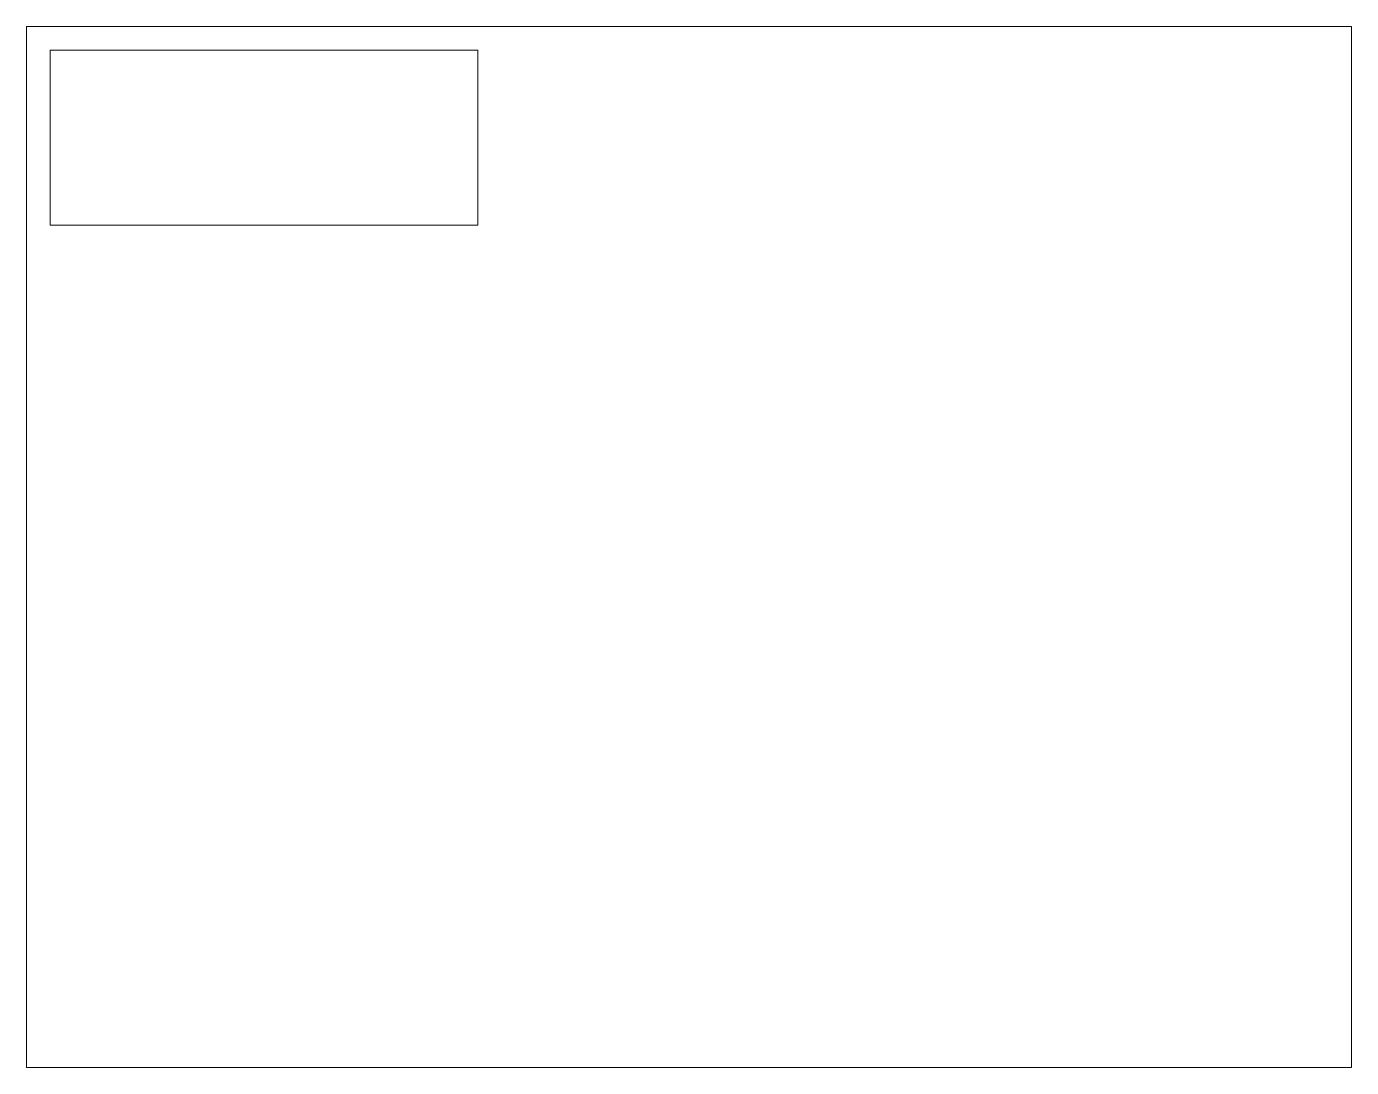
# Model space of a CAD drawing. Header units: millimetres. Extents: x 0 to 280, y 0 to 220.
import ezdxf

# ---------------------------------------------------------------- set-up
doc = ezdxf.new("R2010")
doc.units = ezdxf.units.MM
doc.layers.add('1. Printing Layers ... 1.3 Raster', color=18, linetype='Continuous', lineweight=5, true_color=0x000000)
doc.layers.add('2. Non-Printing Layers ... 2.1 NP Layout', color=3, linetype='Continuous', lineweight=13, true_color=0x00ff00, plot=False)
picture_1 = doc.add_image_def('image1.jpg', size_in_pixel=(1466, 600))

msp = doc.modelspace()

# ---------------------------------------------------------------- linework, layer by layer
at = {"layer": '2. Non-Printing Layers ... 2.1 NP Layout'}
for p, q in [((280, 220), (0, 220)), ((0, 220), (0, 0)), ((280, 220), (280, 0)), ((0, 0), (280, 0))]:
    msp.add_line(p, q, dxfattribs=at)

# ---------------------------------------------------------------- pictures from other files: only their frames are drawn
at = {"layer": '1. Printing Layers ... 1.3 Raster'}
image = msp.add_image(picture_1, insert=(5, 178.01), size_in_units=(90.39, 36.99), rotation=0, dxfattribs=at)
image.dxf.flags = 7

doc.saveas('drawing.dxf')
